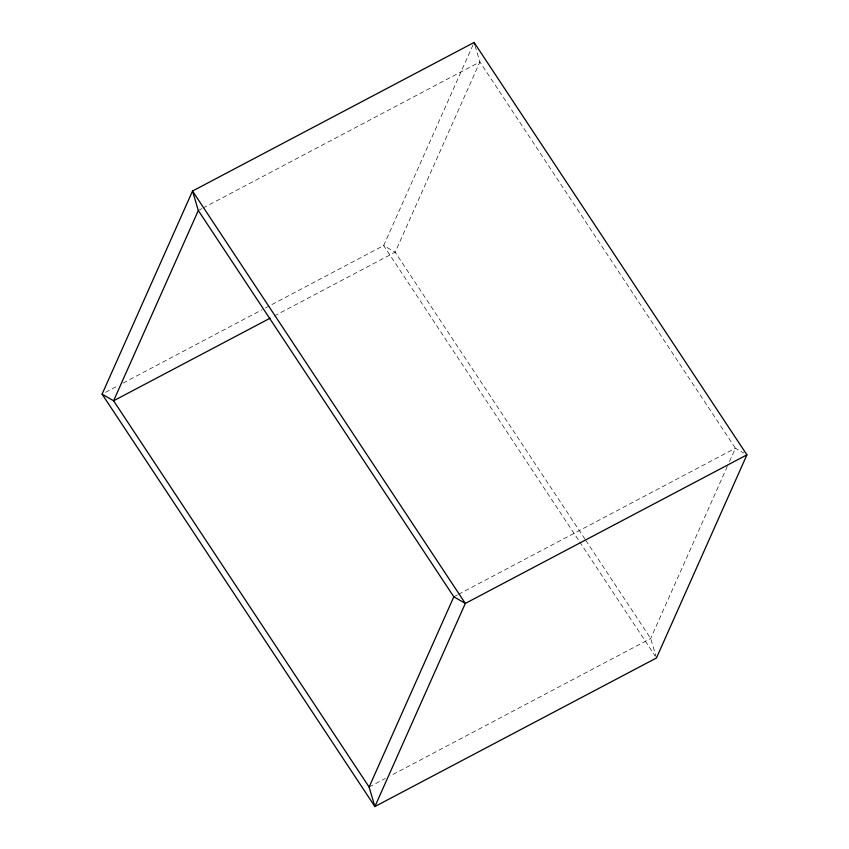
<?xml version="1.0" encoding="UTF-8"?>
<svg xmlns="http://www.w3.org/2000/svg" width="849" height="849" viewBox="0 0 849 849"><rect width="100%" height="100%" fill="white"/><g stroke="black" fill="none" stroke-linecap="round" stroke-linejoin="round"><path stroke-width="0.64" stroke-dasharray="4.25 3.18" d="M473.042 44.87L383.674 245.573L263.328 309.078M727.317 466.398L650.695 638.49L390.147 775.965M729.471 461.548L735.404 448.219L479.887 61.945L475.196 46.101M198.305 210.51L201.807 208.663M202.975 208.047L479.887 61.945L395.178 252.206L273.665 316.316M105.594 392.302L117.279 386.136M123.126 383.058L262.161 309.694M453.822 596.794L457.324 594.947M458.492 594.332L735.404 448.219L743.777 453.037M369.113 787.055L385.467 778.427M584.993 539.157L395.178 252.206L383.674 245.573L578.944 540.781M585.725 540.261L650.695 638.49L656.468 657.975M579.676 541.885L655.014 655.768"/><path stroke-width="1.27" d="M102.092 394.148L192.532 191.025L474.113 42.45L746.908 454.852L656.468 657.975L374.887 806.55L102.092 394.148L113.596 400.781L369.113 787.055L374.887 806.55L465.326 603.427L746.908 454.852M198.305 210.51L453.822 596.794L465.326 603.427L192.532 191.025L198.305 210.51L113.596 400.781L270.162 318.173M369.113 787.055L453.822 596.794M474.113 42.45L474.835 44.891"/></g></svg>
